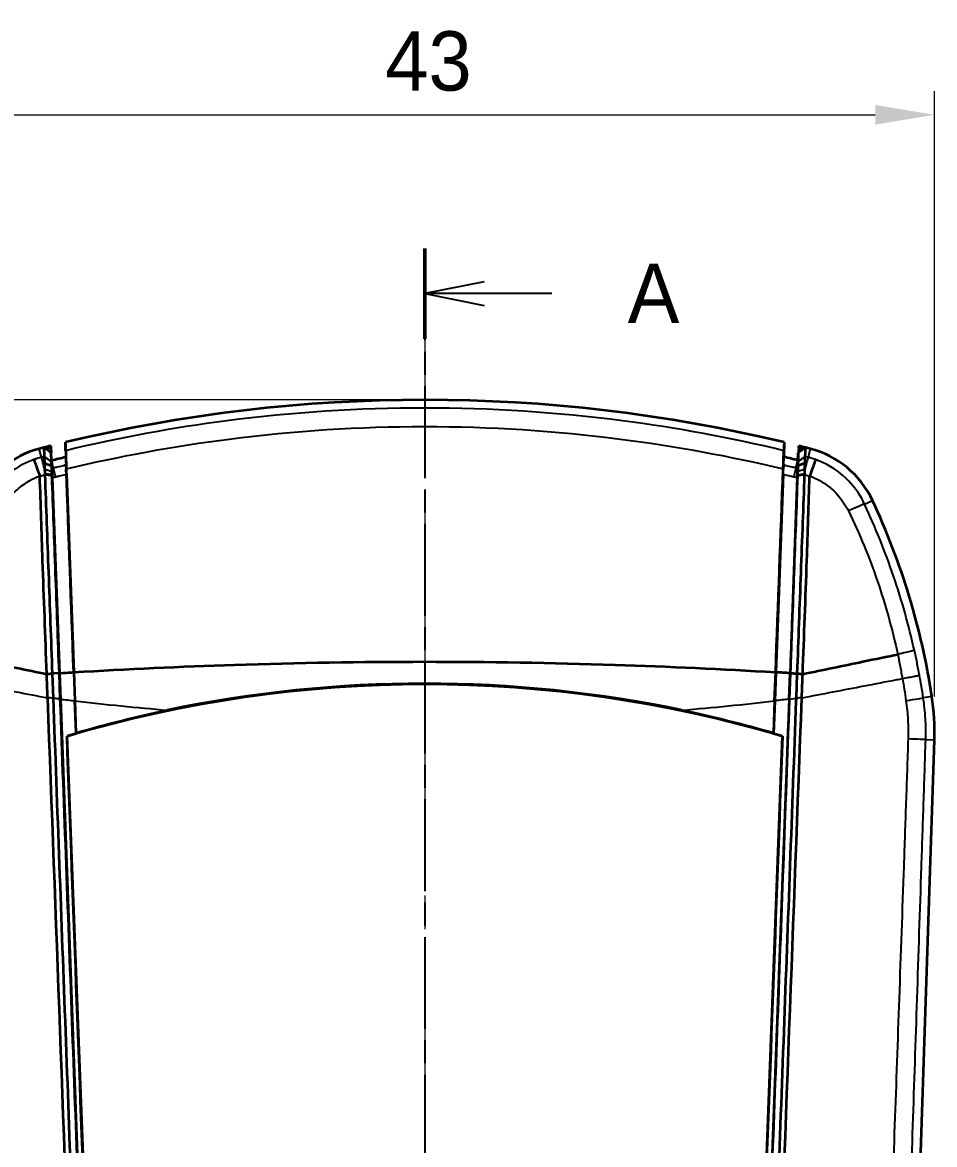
# Model space of a CAD drawing. Header units: millimetres. Extents: x 0 to 1594, y 0 to 281.
# Drawn here: x 514.44 to 552.87, y 170.9 to 218.17 of the extents above; entities that cross this region are included whole.
import ezdxf

# ---------------------------------------------------------------- set-up
doc = ezdxf.new("R2010")
doc.units = ezdxf.units.MM
doc.linetypes.add('CHAIN', pattern=[0.3543, 0.2362, -0.0295, 0.0591, -0.0295])
doc.layers.get('Defpoints').update_dxf_attribs({"lineweight": 25})
doc.layers.add('Centerline (ISO)', color=7, linetype='Continuous', lineweight=18, true_color=0x80ffff)
for name, color, linetype, lineweight in [('Dimension (ISO)', 7, 'Continuous', 18), ('Section Line (ISO)', 7, 'CHAIN', 25), ('Visible (ISO)', 7, 'Continuous', 35), ('Visible Narrow (ISO)', 7, 'Continuous', 25)]:
    doc.layers.add(name, color=color, linetype=linetype, lineweight=lineweight)
doc.styles.add('Note Text (TK)', font='')
doc.styles.get('Note Text (TK)').set_extended_font_data('MS PGothic')
doc.dimstyles.new('Default - Method 1b (TK)', dxfattribs={"dimtxt": 2.5, "dimasz": 2.5, "dimexe": 1, "dimexo": 1.5, "dimgap": 1, "dimtad": 1, "dimtoh": 1, "dimrnd": 1e-08, "dimdsep": 46, "dimtxsty": 'Note Text (TK)', "dimcen": 0.09, "dimdle": 5, "dimclrd": 100, "dimclre": 100, "dimclrt": 7, "dimadec": 1, "dimazin": 1, "dimtfac": 1, "dimtmove": 0, "dimatfit": 3, "dimfxl": 0, "dimtolj": 1, "dimlwd": -1, "dimlwe": -1, "dimarcsym": 0})

# ---------------------------------------------------------------- blocks, each defined once
blk = doc.blocks.new('2dTransSection0')
at = {"layer": 'Section Line (ISO)', "linetype": 'CHAIN', "ltscale": 16.373896}
blk.add_line((144.891, 216.651), (144.891, 131.632), dxfattribs=at)
at = {"layer": 'Section Line (ISO)', "linetype": 'Continuous', "lineweight": 50}
blk.add_line((144.891, 216.651), (144.891, 212.85), dxfattribs=at)
at = {"layer": 'Section Line (ISO)', "linetype": 'Continuous'}
for p, q in [((147.391, 215.251), (144.891, 214.751)), ((147.391, 214.751), (144.891, 214.751)), ((144.891, 214.751), (147.391, 214.251)), ((150.24, 214.751), (147.391, 214.751))]:
    blk.add_line(p, q, dxfattribs=at)
at = {"layer": 'Section Line (ISO)', "insert": (153.439, 213.508), "char_height": 2.5, "attachment_point": 7, "style": 'Note Text (TK)'}
blk.add_mtext('A', dxfattribs=at)
blk = doc.blocks.new('*D33')
at = {"layer": 'Defpoints', "color": 0, "transparency": 16777216}
for p in [(552.869, 214.283), (509.913, 188.283), (552.869, 188.283)]:
    blk.add_point(p, dxfattribs=at)
at = {"layer": 'Dimension (ISO)', "color": 100, "transparency": 16777216}
for p, q in [((509.913, 189.783), (509.913, 215.283)), ((552.869, 189.783), (552.869, 215.283)), ((512.413, 214.283), (550.369, 214.283))]:
    blk.add_line(p, q, dxfattribs=at)
for points in [[(512.413, 214.699), (512.413, 213.866), (509.913, 214.283)], [(550.369, 214.699), (550.369, 213.866), (552.869, 214.283)]]:
    blk.add_solid(points, dxfattribs=at)
at = {"layer": 'Dimension (ISO)', "color": 7, "transparency": 16777216, "insert": (529.729, 216.533), "char_height": 2.5, "attachment_point": 4, "style": 'Note Text (TK)'}
blk.add_mtext('\\A1;43', dxfattribs=at)
blk = doc.blocks.new('*D34')
at = {"layer": 'Defpoints', "color": 0, "transparency": 16777216}
for p in [(531.391, 202.275), (498.391, 130.275), (531.391, 130.275)]:
    blk.add_point(p, dxfattribs=at)
at = {"layer": 'Dimension (ISO)', "color": 100, "transparency": 16777216}
for p, q in [((529.891, 202.275), (497.391, 202.275)), ((498.391, 199.775), (498.391, 132.775)), ((529.891, 130.275), (497.391, 130.275))]:
    blk.add_line(p, q, dxfattribs=at)
for points in [[(497.974, 199.775), (498.807, 199.775), (498.391, 202.275)], [(497.974, 132.775), (498.807, 132.775), (498.391, 130.275)]]:
    blk.add_solid(points, dxfattribs=at)
at = {"layer": 'Dimension (ISO)', "color": 7, "transparency": 16777216, "insert": (496.141, 164.669), "char_height": 2.5, "attachment_point": 4, "rotation": 90, "style": 'Note Text (TK)'}
blk.add_mtext('\\A1;72', dxfattribs=at)

msp = doc.modelspace()

# ---------------------------------------------------------------- linework, layer by layer
at = {"layer": 'Centerline (ISO)', "linetype": 'CHAIN', "ltscale": 23.990969}
msp.add_line((531.3906, 204.7746), (531.3906, 127.7746), dxfattribs=at)
at = {"layer": 'Visible (ISO)'}
for p, q in [((516.2507, 200.4868), (516.2648, 199.8731)), ((546.5305, 200.4868), (546.5164, 199.8731)), ((515.6483, 200.0388), (515.6317, 200.3353)), ((515.6317, 200.3353), (515.6346, 200.2549)), ((515.6346, 200.2549), (515.6467, 200.04)), ((515.6698, 199.7263), (515.6524, 200.0358)), ((547.1114, 199.7263), (547.1288, 200.0358)), ((547.1496, 200.3353), (547.1329, 200.0388)), ((547.1466, 200.2549), (547.1345, 200.04)), ((547.1466, 200.2549), (547.1496, 200.3353)), ((516.2648, 199.8731), (516.2775, 199.5292)), ((546.5037, 199.5292), (546.5164, 199.8731)), ((516.2918, 199.1447), (516.6005, 190.799)), ((546.4895, 199.1447), (546.1807, 190.799)), ((515.6968, 198.9975), (516.0013, 190.7657)), ((547.0844, 198.9975), (546.7799, 190.7657)), ((515.9967, 190.7599), (515.6944, 190.7458)), ((515.6944, 190.7458), (515.733, 189.7047)), ((516.0372, 189.6672), (515.9967, 190.7599)), ((516.0015, 190.7612), (516.0013, 190.7657)), ((516.0019, 190.7504), (516.0015, 190.7612)), ((516.0019, 190.7504), (516.0419, 189.6683)), ((516.6005, 190.799), (516.6451, 189.5949)), ((516.6057, 190.7993), (516.6503, 189.5943)), ((546.1309, 189.5943), (546.1755, 190.7993)), ((546.1807, 190.799), (546.1362, 189.5949)), ((546.7393, 189.6683), (546.7793, 190.7504)), ((546.7847, 190.7654), (546.7441, 189.6672)), ((546.7793, 190.7504), (546.7797, 190.7612)), ((546.7799, 190.7657), (546.7797, 190.7612)), ((547.0483, 189.7047), (547.0868, 190.7458)), ((516.042, 189.6666), (516.0419, 189.6683)), ((516.042, 189.6666), (518.1112, 133.7339)), ((516.6451, 189.5949), (516.6959, 188.2213)), ((516.7003, 188.2444), (516.6503, 189.5943)), ((546.7392, 189.6666), (544.6701, 133.7339)), ((546.1309, 189.5943), (546.081, 188.2444)), ((546.1362, 189.5949), (546.0854, 188.2213)), ((546.7393, 189.6683), (546.7392, 189.6666)), ((518.0117, 143.4494), (516.3297, 188.1052)), ((546.4515, 188.1052), (544.7695, 143.4494)), ((551.4215, 144.7009), (552.8631, 187.9496))]:
    msp.add_line(p, q, dxfattribs=at)
for centre, radius, start, end in [((531.3906, 137.2746), 65, 76.530849, 103.469151), ((516.1508, 196.3402), 4, 104.46762, 154.86134), ((531.3906, 137.2746), 65, 104.29187, 104.467617), ((531.3906, 137.2746), 65, 104.030914, 104.29187), ((531.3906, 137.2746), 64.9213, 104.045567, 104.235016), ((531.3906, 137.2746), 64.9213, 75.764984, 75.954433), ((531.3906, 137.2746), 65, 75.70813, 75.969086), ((531.3906, 137.2746), 65, 75.532383, 75.70813), ((546.6304, 196.3402), 4, 25.13866, 75.53238), ((531.3906, 137.2746), 64.4, 75.870677, 76.415893), ((523.0931, 185.2951), 30, 8.59107, 25.13866), ((531.3906, 137.2746), 53.0447, 78.21739, 101.78261), ((542.8687, 188.2828), 10, 358.09085, 8.59107)]:
    msp.add_arc(centre, radius, start, end, dxfattribs=at)
msp.add_ellipse((531.3906, 137.3101), major_axis=(0, -52.9808), ratio=0.9999998, start_param=2.8533476, end_param=3.4298377, dxfattribs=at)
for points, knots in [([(516.2638, 200.1335), (516.2628, 200.1588), (516.2619, 200.1841), (516.2575, 200.3018), (516.2541, 200.3943), (516.2507, 200.4868)], [0.25678444, 0.25678444, 0.25678444, 0.25678444, 0.35159662, 0.35159662, 0.69853417, 0.69853417, 0.69853417, 0.69853417]), ([(546.5305, 200.4868), (546.5271, 200.3937), (546.5236, 200.3006), (546.5193, 200.1828), (546.5184, 200.1582), (546.5175, 200.1335)], [0, 0, 0, 0, 0.34926693, 0.34926693, 0.44174974, 0.44174974, 0.44174974, 0.44174974]), ([(515.6524, 200.0358), (515.6011, 200.0736), (515.5498, 200.1115), (515.4472, 200.1872), (515.3959, 200.225), (515.3446, 200.2629)], [0, 0, 0, 0, 0.019126809, 0.019126809, 0.038254604, 0.038254604, 0.038254604, 0.038254604]), ([(515.3446, 200.2629), (515.3446, 200.2624), (515.3447, 200.2618), (515.3458, 200.2306), (515.347, 200.1999), (515.3493, 200.1379), (515.3504, 200.1066), (515.3516, 200.0753), (515.3528, 200.0439), (515.3539, 200.0125), (515.3563, 199.95), (515.3574, 199.9188), (515.3586, 199.8876), (515.3586, 199.8875), (515.3586, 199.8875)], [0.00518647, 0.00518647, 0.00518647, 0.00518647, 0.00709738, 0.00709738, 0.12208377, 0.12208377, 0.23948295, 0.23948295, 0.23948295, 0.35723634, 0.35723634, 0.4740992, 0.4740992, 0.47428132, 0.47428132, 0.47428132, 0.47428132]), ([(515.6663, 199.6623), (515.6663, 199.6623), (515.6663, 199.6624), (515.6651, 199.6936), (515.6639, 199.7247), (515.6616, 199.7872), (515.6605, 199.8185), (515.6593, 199.8499), (515.6582, 199.8812), (515.657, 199.9124), (515.6547, 199.9744), (515.6536, 200.0051), (515.6524, 200.0358)], [-0.47428132, -0.47428132, -0.47428132, -0.47428132, -0.4740992, -0.4740992, -0.35723634, -0.35723634, -0.23948295, -0.23948295, -0.23948295, -0.12208377, -0.12208377, -0.00709738, -0.00709738, -0.00709738, -0.00709738]), ([(516.2638, 200.1335), (516.2641, 200.1233), (516.2651, 200.0883), (516.2676, 199.9889), (516.2689, 199.9356), (516.2711, 199.8452), (516.2718, 199.8161), (516.2725, 199.7854)], [0, 0, 0, 0, 0.038283453, 0.038283453, 0.066129927, 0.066129927, 0.078240337, 0.078240337, 0.078240337, 0.078240337]), ([(546.5087, 199.7854), (546.5102, 199.8463), (546.5115, 199.901), (546.5139, 200.0012), (546.515, 200.0441), (546.5166, 200.1068), (546.5172, 200.1263), (546.5175, 200.1335)], [0.015919233, 0.015919233, 0.015919233, 0.015919233, 0.040033559, 0.040033559, 0.067161131, 0.067161131, 0.094186311, 0.094186311, 0.094186311, 0.094186311]), ([(547.1288, 200.0358), (547.1277, 200.0051), (547.1265, 199.9745), (547.1242, 199.9126), (547.1231, 199.8813), (547.1219, 199.85), (547.1208, 199.8186), (547.1196, 199.7872), (547.1173, 199.726), (547.1162, 199.6961), (547.1151, 199.6649), (547.115, 199.6636), (547.115, 199.6623)], [-0.90608213, -0.90608213, -0.90608213, -0.90608213, -0.79105156, -0.79105156, -0.67360197, -0.67360197, -0.67360197, -0.55579815, -0.55579815, -0.44372321, -0.44372321, -0.43870279, -0.43870279, -0.43870279, -0.43870279]), ([(547.4366, 200.2629), (547.3853, 200.225), (547.334, 200.1872), (547.2314, 200.1115), (547.1801, 200.0736), (547.1288, 200.0358)], [0, 0, 0, 0, 0.019126307, 0.019126307, 0.03825284, 0.03825284, 0.03825284, 0.03825284]), ([(547.4227, 199.8875), (547.4227, 199.8888), (547.4228, 199.8902), (547.4239, 199.9214), (547.425, 199.9513), (547.4273, 200.0126), (547.4285, 200.044), (547.4296, 200.0754), (547.4308, 200.1067), (547.432, 200.138), (547.4343, 200.2005), (547.4355, 200.2317), (547.4366, 200.2629)], [0.43870279, 0.43870279, 0.43870279, 0.43870279, 0.44372321, 0.44372321, 0.55579815, 0.55579815, 0.67360197, 0.67360197, 0.67360197, 0.79105156, 0.79105156, 0.90799796, 0.90799796, 0.90799796, 0.90799796]), ([(514.9275, 199.7598), (514.9276, 199.7597), (514.9276, 199.7595), (514.9294, 199.7535), (514.934, 199.74), (514.9482, 199.6984), (514.958, 199.6704), (514.9916, 199.5742), (515.0204, 199.4925), (515.0893, 199.2981), (515.1288, 199.1873), (515.171, 199.069)], [-0.00057762, -0.00057762, -0.00057762, -0.00057762, 0, 0, 0.02202693, 0.02202693, 0.04405526, 0.04405526, 0.08314022, 0.08314022, 0.1222076, 0.1222076, 0.1222076, 0.1222076]), ([(515.3586, 199.8875), (515.3586, 199.8874), (515.3586, 199.8873), (515.3586, 199.8871), (515.3586, 199.887), (515.3586, 199.8869)], [-0.0933143853, -0.0933143853, -0.0933143853, -0.0933143853, -0.09293900471, -0.09293900471, -0.09256362411, -0.09256362411, -0.09256362411, -0.09256362411]), ([(515.3586, 199.8869), (515.3587, 199.8824), (515.359, 199.8731), (515.3601, 199.8444), (515.3608, 199.8246), (515.3619, 199.8001), (515.3628, 199.7789), (515.3638, 199.7541), (515.3667, 199.6892), (515.3686, 199.647), (515.3708, 199.5998)], [-0.092563624, -0.092563624, -0.092563624, -0.092563624, -0.074652209, -0.074652209, -0.055990033, -0.055990033, -0.055990033, -0.039890421, -0.039890421, -0.018938983, -0.018938983, -0.018938983, -0.018938983]), ([(515.3708, 199.5998), (515.4219, 199.584), (515.4731, 199.5676), (515.5743, 199.5341), (515.6243, 199.517), (515.6745, 199.4991)], [-0.040849563, -0.040849563, -0.040849563, -0.040849563, -0.020168704, -0.020168704, 0, 0, 0, 0]), ([(515.3708, 199.5998), (515.371, 199.589), (515.3713, 199.5779), (515.3726, 199.5178), (515.374, 199.4643), (515.3756, 199.4073), (515.376, 199.3929), (515.3764, 199.3782), (515.3768, 199.3634)], [-0.051110727, -0.051110727, -0.051110727, -0.051110727, -0.046316217, -0.046316217, -0.025692015, -0.025692015, -0.025692015, -0.020473791, -0.020473791, -0.020473791, -0.020473791]), ([(515.6663, 199.6618), (515.6663, 199.6619), (515.6663, 199.662), (515.6663, 199.6621), (515.6663, 199.6622), (515.6663, 199.6623)], [0.09256362411, 0.09256362411, 0.09256362411, 0.09256362411, 0.09293900471, 0.09293900471, 0.0933143853, 0.0933143853, 0.0933143853, 0.0933143853]), ([(515.6741, 199.5129), (515.6736, 199.521), (515.6732, 199.5288), (515.6716, 199.558), (515.6706, 199.5773), (515.6697, 199.5937), (515.6687, 199.6128), (515.6679, 199.6283), (515.6668, 199.6508), (515.6664, 199.6582), (515.6663, 199.6618)], [0.034328221, 0.034328221, 0.034328221, 0.034328221, 0.039890421, 0.039890421, 0.055990033, 0.055990033, 0.055990033, 0.074652209, 0.074652209, 0.092563624, 0.092563624, 0.092563624, 0.092563624]), ([(515.6698, 199.7263), (515.6763, 199.7279), (515.6828, 199.7296), (515.6893, 199.7312), (515.7819, 199.7545), (515.8745, 199.7775), (516.0663, 199.8248), (516.1655, 199.8491), (516.2648, 199.8731)], [0, 0, 0, 0, 0.002006494, 0.002006494, 0.002006494, 0.030640893, 0.030640893, 0.061281792, 0.061281792, 0.061281792, 0.061281792]), ([(515.6823, 199.258), (515.6819, 199.2692), (515.6816, 199.2801), (515.6812, 199.291), (515.6797, 199.3338), (515.6783, 199.3744), (515.6761, 199.4434), (515.6752, 199.4727), (515.6745, 199.4991)], [0.020473791, 0.020473791, 0.020473791, 0.020473791, 0.025692015, 0.025692015, 0.025692015, 0.046316217, 0.046316217, 0.063817412, 0.063817412, 0.063817412, 0.063817412]), ([(516.2725, 199.7854), (516.275, 199.7265), (516.2776, 199.662), (516.2832, 199.5211), (516.2861, 199.4447), (516.289, 199.3658)], [0.078209023, 0.078209023, 0.078209023, 0.078209023, 0.101481627, 0.101481627, 0.125873557, 0.125873557, 0.125873557, 0.125873557]), ([(516.2775, 199.5292), (516.2777, 199.5241), (516.2782, 199.5066), (516.2793, 199.4652), (516.2796, 199.4504), (516.28, 199.4338)], [0, 0, 0, 0, 0.019131459, 0.019131459, 0.027548257, 0.027548257, 0.027548257, 0.027548257]), ([(546.4922, 199.3658), (546.4971, 199.4966), (546.5019, 199.6199), (546.5071, 199.7479), (546.5079, 199.767), (546.5087, 199.7854)], [0, 0, 0, 0, 0.040463262, 0.040463262, 0.0477764, 0.0477764, 0.0477764, 0.0477764]), ([(546.5012, 199.4338), (546.5014, 199.443), (546.5016, 199.4515), (546.5023, 199.4792), (546.5027, 199.4952), (546.5034, 199.5186), (546.5036, 199.5261), (546.5037, 199.5292)], [0.035670823, 0.035670823, 0.035670823, 0.035670823, 0.040294306, 0.040294306, 0.051756039, 0.051756039, 0.063188243, 0.063188243, 0.063188243, 0.063188243]), ([(547.1068, 199.4991), (547.1061, 199.4764), (547.1054, 199.4517), (547.1032, 199.3842), (547.1017, 199.3392), (547.1001, 199.291), (547.0997, 199.2802), (547.0993, 199.2692), (547.0989, 199.258)], [0.062418765, 0.062418765, 0.062418765, 0.062418765, 0.07736927, 0.07736927, 0.100437434, 0.100437434, 0.100437434, 0.105642344, 0.105642344, 0.105642344, 0.105642344]), ([(547.4104, 199.5998), (547.3602, 199.5843), (547.3097, 199.5682), (547.2085, 199.5347), (547.1577, 199.5173), (547.1068, 199.4991)], [0, 0, 0, 0, 0.020319465, 0.020319465, 0.040775171, 0.040775171, 0.040775171, 0.040775171]), ([(547.115, 199.6618), (547.1148, 199.6582), (547.1145, 199.6508), (547.1133, 199.6284), (547.1125, 199.613), (547.1115, 199.5939), (547.1105, 199.5748), (547.1093, 199.552), (547.1076, 199.5217), (547.1074, 199.5173), (547.1072, 199.5129)], [0.000750483, 0.000750483, 0.000750483, 0.000750483, 0.018660036, 0.018660036, 0.037320071, 0.037320071, 0.037320071, 0.055980107, 0.055980107, 0.05903178, 0.05903178, 0.05903178, 0.05903178]), ([(547.115, 199.6623), (547.115, 199.6622), (547.115, 199.6621), (547.115, 199.662), (547.115, 199.6619), (547.115, 199.6618)], [0, 0, 0, 0, 0.00037524135, 0.00037524135, 0.00075048271, 0.00075048271, 0.00075048271, 0.00075048271]), ([(547.4044, 199.3634), (547.4048, 199.3783), (547.4053, 199.393), (547.4057, 199.4074), (547.4074, 199.4714), (547.4089, 199.5306), (547.4102, 199.5894), (547.4103, 199.5947), (547.4104, 199.5998)], [-0.105642344, -0.105642344, -0.105642344, -0.105642344, -0.100437434, -0.100437434, -0.100437434, -0.07736927, -0.07736927, -0.07508138, -0.07508138, -0.07508138, -0.07508138]), ([(547.4104, 199.5998), (547.4124, 199.6413), (547.4141, 199.6791), (547.4171, 199.7463), (547.4183, 199.7757), (547.4194, 199.8003), (547.4204, 199.8249), (547.4212, 199.8445), (547.4222, 199.8731), (547.4225, 199.8824), (547.4226, 199.8869)], [-0.074367724, -0.074367724, -0.074367724, -0.074367724, -0.055980107, -0.055980107, -0.037320071, -0.037320071, -0.037320071, -0.018660036, -0.018660036, -0.000750483, -0.000750483, -0.000750483, -0.000750483]), ([(547.4226, 199.8869), (547.4226, 199.887), (547.4226, 199.8871), (547.4226, 199.8873), (547.4227, 199.8874), (547.4227, 199.8875)], [-0.00075048271, -0.00075048271, -0.00075048271, -0.00075048271, -0.00037524135, -0.00037524135, 0, 0, 0, 0]), ([(547.8537, 199.7598), (547.8537, 199.7597), (547.8536, 199.7595), (547.8518, 199.7535), (547.8473, 199.74), (547.833, 199.6984), (547.8233, 199.6704), (547.7896, 199.5742), (547.7608, 199.4925), (547.6919, 199.2981), (547.6525, 199.1873), (547.6103, 199.069)], [-0.1227833, -0.1227833, -0.1227833, -0.1227833, -0.12220568, -0.12220568, -0.10017911, -0.10017911, -0.07815112, -0.07815112, -0.03906678, -0.03906678, 0, 0, 0, 0]), ([(515.4669, 190.7307), (515.4073, 192.3291), (515.3483, 193.9223), (515.2511, 196.6954), (515.2131, 197.8789), (515.1744, 199.05)], [0.00923043, 0.00923043, 0.00923043, 0.00923043, 0.48942822, 0.48942822, 0.85183841, 0.85183841, 0.85183841, 0.85183841]), ([(515.3768, 199.3634), (515.3777, 199.3342), (515.3786, 199.3042), (515.3805, 199.2426), (515.3816, 199.2111), (515.3826, 199.1789)], [-0.020473791, -0.020473791, -0.020473791, -0.020473791, -0.010236896, -0.010236896, 0, 0, 0, 0]), ([(515.3848, 199.1183), (515.4095, 198.449), (515.4344, 197.7758), (515.4851, 196.4025), (515.511, 195.7021), (515.5371, 194.999), (515.5631, 194.2945), (515.5893, 193.5873), (515.6418, 192.1691), (515.6681, 191.458), (515.6944, 190.7458)], [-0.85701166, -0.85701166, -0.85701166, -0.85701166, -0.64975467, -0.64975467, -0.43619302, -0.43619302, -0.43619302, -0.22221276, -0.22221276, -0.00823252, -0.00823252, -0.00823252, -0.00823252]), ([(515.6873, 199.1215), (515.6864, 199.1451), (515.6855, 199.1683), (515.6839, 199.2139), (515.6831, 199.2362), (515.6823, 199.258)], [0, 0, 0, 0, 0.010236896, 0.010236896, 0.020473791, 0.020473791, 0.020473791, 0.020473791]), ([(515.6826, 199.3814), (515.6828, 199.3763), (515.6837, 199.3587), (515.6857, 199.3211), (515.6862, 199.3115), (515.6868, 199.3009)], [0, 0, 0, 0, 0.019218618, 0.019218618, 0.024995548, 0.024995548, 0.024995548, 0.024995548]), ([(515.6868, 199.3009), (515.6874, 199.2758), (515.6883, 199.2457), (515.6904, 199.1808), (515.6915, 199.1471), (515.694, 199.0751), (515.6953, 199.0369), (515.6968, 198.9975)], [0.025020318, 0.025020318, 0.025020318, 0.025020318, 0.038669858, 0.038669858, 0.050823885, 0.050823885, 0.063012058, 0.063012058, 0.063012058, 0.063012058]), ([(515.9967, 190.7599), (515.9708, 191.4624), (515.9448, 192.1638), (515.8929, 193.5673), (515.8669, 194.2695), (515.841, 194.969), (515.8151, 195.6672), (515.7894, 196.3628), (515.7389, 197.727), (515.7141, 198.3958), (515.6895, 199.0608)], [0.00960247, 0.00960247, 0.00960247, 0.00960247, 0.22221276, 0.22221276, 0.43619302, 0.43619302, 0.43619302, 0.64975467, 0.64975467, 0.85701166, 0.85701166, 0.85701166, 0.85701166]), ([(516.28, 199.4338), (516.281, 199.4121), (516.2821, 199.3872), (516.2846, 199.3288), (516.286, 199.2951), (516.2888, 199.2227), (516.2903, 199.1844), (516.2918, 199.1447)], [0.02752461, 0.02752461, 0.02752461, 0.02752461, 0.038574703, 0.038574703, 0.050783686, 0.050783686, 0.063032703, 0.063032703, 0.063032703, 0.063032703]), ([(546.4895, 199.1447), (546.4919, 199.2102), (546.4943, 199.272), (546.4982, 199.3674), (546.4998, 199.4037), (546.5012, 199.4338)], [0, 0, 0, 0, 0.020245736, 0.020245736, 0.035586513, 0.035586513, 0.035586513, 0.035586513]), ([(547.0917, 199.0608), (547.0671, 198.3958), (547.0423, 197.727), (546.9918, 196.3628), (546.9661, 195.6672), (546.9402, 194.969), (546.9144, 194.2695), (546.8884, 193.5673), (546.8365, 192.1656), (546.8106, 191.4661), (546.7847, 190.7654)], [0.06129158, 0.06129158, 0.06129158, 0.06129158, 0.26854686, 0.26854686, 0.48210675, 0.48210675, 0.48210675, 0.69608525, 0.69608525, 0.90813446, 0.90813446, 0.90813446, 0.90813446]), ([(547.0844, 198.9975), (547.0869, 199.0633), (547.089, 199.1253), (547.0924, 199.2273), (547.0936, 199.2683), (547.0945, 199.3009)], [0, 0, 0, 0, 0.020344912, 0.020344912, 0.03806994, 0.03806994, 0.03806994, 0.03806994]), ([(547.0868, 190.7458), (547.1131, 191.458), (547.1395, 192.1691), (547.1919, 193.5873), (547.2181, 194.2945), (547.2442, 194.999), (547.2702, 195.7021), (547.2961, 196.4025), (547.3469, 197.7758), (547.3717, 198.449), (547.3964, 199.1183)], [-0.91006374, -0.91006374, -0.91006374, -0.91006374, -0.69608525, -0.69608525, -0.48210675, -0.48210675, -0.48210675, -0.26854686, -0.26854686, -0.06129158, -0.06129158, -0.06129158, -0.06129158]), ([(547.094, 199.1215), (547.0936, 199.1114), (547.0932, 199.1013), (547.0925, 199.081), (547.0921, 199.0709), (547.0917, 199.0608)], [0.0549869726, 0.0549869726, 0.0549869726, 0.0549869726, 0.0581392753, 0.0581392753, 0.0612915779, 0.0612915779, 0.0612915779, 0.0612915779]), ([(547.0989, 199.258), (547.0981, 199.2362), (547.0973, 199.2138), (547.0957, 199.1682), (547.0948, 199.145), (547.094, 199.1215)], [0.105642344, 0.105642344, 0.105642344, 0.105642344, 0.11585761, 0.11585761, 0.126065837, 0.126065837, 0.126065837, 0.126065837]), ([(547.0945, 199.3009), (547.0947, 199.3048), (547.0949, 199.3085), (547.0961, 199.3318), (547.097, 199.3476), (547.0982, 199.3709), (547.0985, 199.3783), (547.0986, 199.3814)], [0.037956653, 0.037956653, 0.037956653, 0.037956653, 0.040068955, 0.040068955, 0.051505606, 0.051505606, 0.062919623, 0.062919623, 0.062919623, 0.062919623]), ([(547.3143, 190.7307), (547.374, 192.3291), (547.433, 193.9223), (547.5301, 196.6954), (547.5682, 197.8789), (547.6068, 199.05)], [-0.96604969, -0.96604969, -0.96604969, -0.96604969, -0.48558147, -0.48558147, -0.12296718, -0.12296718, -0.12296718, -0.12296718]), ([(547.3964, 199.1183), (547.3968, 199.1285), (547.3972, 199.1386), (547.3979, 199.1588), (547.3983, 199.1689), (547.3986, 199.1789)], [-0.0612915779, -0.0612915779, -0.0612915779, -0.0612915779, -0.0581392753, -0.0581392753, -0.0549869726, -0.0549869726, -0.0549869726, -0.0549869726]), ([(547.3986, 199.1789), (547.3997, 199.211), (547.4007, 199.2425), (547.4026, 199.3041), (547.4035, 199.3341), (547.4044, 199.3634)], [-0.126065837, -0.126065837, -0.126065837, -0.126065837, -0.11585761, -0.11585761, -0.105642344, -0.105642344, -0.105642344, -0.105642344]), ([(511.4634, 191.5531), (511.8966, 191.4634), (512.3915, 191.3608), (513.7763, 191.0738), (514.6215, 190.8985), (515.4663, 190.7232)], [0.09518682, 0.09518682, 0.09518682, 0.09518682, 0.1866173, 0.1866173, 0.3296457, 0.3296457, 0.3296457, 0.3296457]), ([(547.3149, 190.7232), (548.1597, 190.8985), (549.005, 191.0738), (550.3882, 191.3605), (550.8827, 191.463), (551.3179, 191.5531)], [0.00731469, 0.00731469, 0.00731469, 0.00731469, 0.27663551, 0.27663551, 0.44829329, 0.44829329, 0.44829329, 0.44829329]), ([(516.6057, 190.7993), (518.8593, 190.9382), (521.1151, 191.0428), (523.3719, 191.116), (526.0439, 191.2026), (528.7172, 191.2452), (531.3906, 191.2452), (534.064, 191.2452), (536.7373, 191.2026), (539.4094, 191.116), (541.6661, 191.0428), (543.9219, 190.9382), (546.1755, 190.7993)], [0.03477092, 0.03477092, 0.03477092, 0.03477092, 0.24778612, 0.24778612, 0.24778612, 0.5, 0.5, 0.5, 0.75221388, 0.75221388, 0.75221388, 0.96522903, 0.96522903, 0.96522903, 0.96522903]), ([(515.5045, 189.7333), (515.4979, 189.9044), (515.4913, 190.0757), (515.4786, 190.4055), (515.4724, 190.5644), (515.4663, 190.7232)], [0.002306333, 0.002306333, 0.002306333, 0.002306333, 0.053663386, 0.053663386, 0.10132158, 0.10132158, 0.10132158, 0.10132158]), ([(546.7797, 190.7612), (546.6799, 190.7676), (546.5801, 190.774), (546.3804, 190.7866), (546.2806, 190.7928), (546.1807, 190.799)], [-0.060020214, -0.060020214, -0.060020214, -0.060020214, -0.030010107, -0.030010107, 0, 0, 0, 0]), ([(546.7847, 190.7654), (546.8099, 190.7638), (546.835, 190.7622), (546.8854, 190.7589), (546.9106, 190.7573), (546.9609, 190.754), (546.9861, 190.7524), (547.0364, 190.7491), (547.0616, 190.7474), (547.0868, 190.7458)], [0, 0, 0, 0, 0.2500005, 0.2500005, 0.5000009, 0.5000009, 0.7500014, 0.7500014, 1.0000019, 1.0000019, 1.0000019, 1.0000019]), ([(547.2767, 189.7333), (547.2833, 189.9044), (547.2899, 190.0757), (547.3026, 190.4055), (547.3088, 190.5644), (547.3149, 190.7232)], [-0.10501603, -0.10501603, -0.10501603, -0.10501603, -0.053656848, -0.053656848, -0.005996759, -0.005996759, -0.005996759, -0.005996759]), ([(517.6017, 133.8291), (517.5571, 135.0103), (517.5123, 136.1865), (517.4481, 137.8886), (517.4285, 138.4098), (517.3301, 141.0299), (517.2524, 143.113), (517.1518, 145.785), (517.1292, 146.3806), (516.9265, 151.739), (516.7469, 156.5057), (516.2004, 171.0567), (515.8581, 180.534), (515.5049, 189.72)], [0.1156934, 0.1156934, 0.1156934, 0.1156934, 0.4719989, 0.4719989, 0.629162, 0.629162, 1.261938, 1.261938, 1.4447717, 1.4447717, 2.9147942, 2.9147942, 5.9313922, 5.9313922, 5.9313922, 5.9313922]), ([(515.733, 189.7047), (515.9061, 185.0251), (516.0792, 180.3457), (516.4254, 170.9877), (516.5985, 166.309), (516.7715, 161.631), (516.9443, 156.961), (517.117, 152.2918), (517.4609, 142.995), (517.6321, 138.3673), (517.8033, 133.7408)], [-5.6883066, -5.6883066, -5.6883066, -5.6883066, -4.2834664, -4.2834664, -2.8786262, -2.8786262, -2.8786262, -1.4762002, -1.4762002, -0.085629, -0.085629, -0.085629, -0.085629]), ([(518.1052, 133.7663), (517.934, 138.3918), (517.7629, 143.0183), (517.419, 152.3129), (517.2464, 156.9809), (517.0736, 161.6498), (516.9006, 166.3267), (516.7276, 171.0042), (516.3821, 180.3434), (516.2096, 185.0052), (516.0372, 189.6672)], [0.085629, 0.085629, 0.085629, 0.085629, 1.4762002, 1.4762002, 2.8786262, 2.8786262, 2.8786262, 4.2834664, 4.2834664, 5.683369, 5.683369, 5.683369, 5.683369]), ([(546.7441, 189.6672), (546.7435, 189.6516), (546.7429, 189.6361), (546.5704, 184.9741), (546.3986, 180.3279), (546.0536, 171.0042), (545.8806, 166.3267), (545.7076, 161.6498), (545.5349, 156.981), (545.3622, 152.3129), (545.0183, 143.0183), (544.8472, 138.3918), (544.6761, 133.7663)], [0.056824, 0.056824, 0.056824, 0.056824, 0.0614944, 0.0614944, 1.4567218, 1.4567218, 2.8615572, 2.8615572, 2.8615572, 4.2639783, 4.2639783, 5.6545448, 5.6545448, 5.6545448, 5.6545448]), ([(544.9779, 133.7408), (545.1491, 138.3673), (545.3203, 142.995), (545.6642, 152.2919), (545.837, 156.961), (546.0097, 161.631), (546.1828, 166.3091), (546.3559, 170.9877), (546.7009, 180.3137), (546.8728, 184.9611), (547.0459, 189.6406), (547.0471, 189.6727), (547.0483, 189.7047)], [-5.6545448, -5.6545448, -5.6545448, -5.6545448, -4.2639783, -4.2639783, -2.8615572, -2.8615572, -2.8615572, -1.4567218, -1.4567218, -0.0614944, -0.0614944, -0.0518864, -0.0518864, -0.0518864, -0.0518864]), ([(545.1795, 133.8291), (545.2241, 135.0103), (545.2689, 136.1865), (545.3331, 137.8886), (545.3527, 138.4098), (545.4511, 141.0299), (545.5288, 143.113), (545.6295, 145.785), (545.652, 146.3806), (545.8547, 151.739), (546.0344, 156.5057), (546.5808, 171.0567), (546.9231, 180.534), (547.2763, 189.72)], [-5.3671448, -5.3671448, -5.3671448, -5.3671448, -5.041829, -5.041829, -4.8983352, -4.8983352, -4.320595, -4.320595, -4.1536633, -4.1536633, -2.8114963, -2.8114963, -0.0572676, -0.0572676, -0.0572676, -0.0572676]), ([(516.6959, 188.2213), (516.6966, 188.2252), (516.6973, 188.229), (516.6988, 188.2367), (516.6995, 188.2406), (516.7003, 188.2444)], [-0.060112951, -0.060112951, -0.060112951, -0.060112951, -0.030051429, -0.030051429, -0.000088977, -0.000088977, -0.000088977, -0.000088977]), ([(546.081, 188.2444), (546.0817, 188.2406), (546.0824, 188.2367), (546.0839, 188.229), (546.0846, 188.2252), (546.0854, 188.2213)], [-0.060084583, -0.060084583, -0.060084583, -0.060084583, -0.030081725, -0.030081725, 0, 0, 0, 0])]:
    msp.add_open_spline(points, degree=3, knots=knots, dxfattribs=at)
for points, weights in [([(515.6698, 199.7263), (515.6762, 199.5534), (515.6826, 199.3814)], [102.157859453, 102.380560776, 102.603006953]), ([(547.0986, 199.3814), (547.105, 199.5534), (547.1114, 199.7263)], [102.603006953, 102.380560776, 102.157859453])]:
    msp.add_rational_spline(points, weights, degree=2, dxfattribs=at)
for points, degree in [([(515.6745, 199.4991), (515.6743, 199.5038), (515.6742, 199.5084), (515.6741, 199.5129)], 3), ([(515.6741, 199.5129), (515.6773, 199.4595), (515.6805, 199.4061), (515.6837, 199.3528)], 3), ([(516.28, 199.4338), (516.2796, 199.4561), (516.2791, 199.4783), (516.2786, 199.5005)], 3), ([(546.5026, 199.5005), (546.5022, 199.4783), (546.5017, 199.4561), (546.5012, 199.4338)], 3), ([(547.0976, 199.3528), (547.1008, 199.4061), (547.104, 199.4595), (547.1072, 199.5129)], 3), ([(547.1072, 199.5129), (547.107, 199.5084), (547.1069, 199.5038), (547.1068, 199.4991)], 3), ([(515.171, 199.069), (515.1731, 199.063), (515.1742, 199.0566), (515.1744, 199.05)], 3), ([(515.3826, 199.1789), (515.3833, 199.1588), (515.384, 199.1386), (515.3848, 199.1183)], 3), ([(515.6837, 199.3528), (515.6847, 199.3355), (515.6857, 199.3182), (515.6868, 199.3009)], 3), ([(515.6895, 199.0608), (515.6888, 199.081), (515.688, 199.1013), (515.6873, 199.1215)], 3), ([(516.6057, 190.7993), (516.4988, 193.6892), (516.3927, 196.5606), (516.289, 199.3658)], 3), ([(546.1755, 190.7993), (546.2824, 193.6892), (546.3886, 196.5606), (546.4922, 199.3658)], 3), ([(547.0945, 199.3009), (547.0955, 199.3182), (547.0965, 199.3355), (547.0976, 199.3528)], 3), ([(547.6068, 199.05), (547.607, 199.0566), (547.6081, 199.063), (547.6103, 199.069)], 3), ([(515.4663, 190.7232), (515.4665, 190.7257), (515.4667, 190.7282), (515.4669, 190.7307)], 3), ([(515.4669, 190.7307), (515.5397, 190.7356), (515.6156, 190.7406), (515.6944, 190.7458)], 3), ([(516.0015, 190.7612), (516.2012, 190.7741), (516.4008, 190.7867), (516.6005, 190.799)], 3), ([(547.0868, 190.7458), (547.1657, 190.7406), (547.2415, 190.7356), (547.3143, 190.7307)], 3), ([(547.3149, 190.7232), (547.3147, 190.7257), (547.3145, 190.7282), (547.3143, 190.7307)], 3), ([(515.5045, 189.7333), (515.5047, 189.7289), (515.5048, 189.7244), (515.5049, 189.72)], 3), ([(547.2763, 189.72), (547.2764, 189.7244), (547.2766, 189.7289), (547.2767, 189.7333)], 3), ([(516.7003, 188.2444), (517.9741, 188.6116), (519.2612, 188.9309), (520.5589, 189.2016)], 3), ([(542.2223, 189.2016), (543.52, 188.9309), (544.8072, 188.6116), (546.081, 188.2444)], 3), ([(516.3208, 188.1116), (516.4457, 188.1486), (516.5707, 188.1852), (516.6959, 188.2213)], 3), ([(546.0854, 188.2213), (546.2105, 188.1852), (546.3356, 188.1486), (546.4605, 188.1116)], 3), ([(518.0076, 143.4465), (517.4359, 158.3284), (516.8736, 173.2172), (516.3208, 188.1116)], 3), ([(516.3208, 188.1116), (516.3253, 188.1084), (516.3297, 188.1052)], 2), ([(546.4605, 188.1116), (545.9076, 173.2172), (545.3453, 158.3284), (544.7737, 143.4465)], 3), ([(546.4605, 188.1116), (546.456, 188.1084), (546.4515, 188.1052)], 2)]:
    msp.add_open_spline(points, degree=degree, dxfattribs=at)
at = {"layer": 'Visible Narrow (ISO)'}
for p, q in [((515.2434, 199.8572), (515.1515, 200.2134)), ((547.6297, 200.2134), (547.5379, 199.8572)), ((515.3586, 199.8875), (515.6663, 199.6623)), ((515.6663, 199.6618), (515.3586, 199.8869)), ((515.7522, 199.399), (515.6698, 199.7263)), ((547.029, 199.399), (547.1114, 199.7263)), ((547.115, 199.6623), (547.4227, 199.8875)), ((547.4226, 199.8869), (547.115, 199.6618)), ((515.3768, 199.3634), (515.6823, 199.258)), ((515.6873, 199.1215), (515.3826, 199.1789)), ((515.6895, 199.0608), (515.3848, 199.1183)), ((547.3964, 199.1183), (547.0917, 199.0608)), ((547.094, 199.1215), (547.3986, 199.1789)), ((547.0989, 199.258), (547.4044, 199.3634)), ((516.0015, 190.7612), (515.6968, 198.9975)), ((547.0844, 198.9975), (546.7797, 190.7612)), ((549.9191, 197.8834), (550.2515, 198.0394)), ((551.3179, 191.5531), (551.318, 191.5531)), ((516.042, 189.6669), (516.0419, 189.6683)), ((518.1112, 133.7339), (516.042, 189.6669)), ((544.6701, 133.7339), (546.7392, 189.6669)), ((546.7393, 189.6683), (546.7392, 189.6669)), ((546.7441, 189.6672), (547.0483, 189.7047)), ((552.7565, 189.7766), (552.3934, 189.7217)), ((552.4965, 187.9618), (552.8631, 187.9496))]:
    msp.add_line(p, q, dxfattribs=at)
for centre, major_axis, ratio, start_param, end_param in [((515.4924, 198.8919), (-0.2504, 0.9682), 0.0069952, 5.2191803, 6.2046436), ((547.2888, 198.8919), (0.2504, 0.9682), 0.0069952, 0.0785417, 1.0640049), ((515.8739, 198.9156), (-0.1223, 0.4848), 0.0066737, 4.9600984, 6.2046437), ((546.9073, 198.9156), (0.1223, 0.4848), 0.0066737, 0.0785416, 1.3230869), ((549.0166, 197.4599), (0.9062, 0.4228), 0.0285036, 0.0785718, 1.3086383), ((551.4077, 189.5728), (0.9887, 0.1502), 0.0105852, 4.9726549, 6.2046411), ((551.5002, 187.995), (0.9994, -0.0336), 0.0038027, 0.0785404, 1.314757)]:
    msp.add_ellipse(centre, major_axis=major_axis, ratio=ratio, start_param=start_param, end_param=end_param, dxfattribs=at)
for points, knots in [([(546.5175, 200.1335), (544.2778, 200.6736), (542.0091, 201.0935), (536.962, 201.7506), (534.1763, 201.9311), (531.3906, 201.9311), (528.6049, 201.9311), (525.8192, 201.7506), (520.7722, 201.0935), (518.5035, 200.6736), (516.2638, 200.1335)], [0.0160775, 0.0160775, 0.0160775, 0.0160775, 0.6965996, 0.6965996, 1.5194284, 1.5194284, 1.5194284, 2.3422571, 2.3422571, 3.0227792, 3.0227792, 3.0227792, 3.0227792]), ([(516.289, 199.3658), (518.5545, 199.9079), (520.8488, 200.3286), (525.8881, 200.9745), (528.6394, 201.1503), (531.3906, 201.1503), (534.1419, 201.1503), (536.8931, 200.9745), (541.9324, 200.3286), (544.2268, 199.9079), (546.4922, 199.3658)], [-3.0387984, -3.0387984, -3.0387984, -3.0387984, -2.3422571, -2.3422571, -1.5194284, -1.5194284, -1.5194284, -0.6965996, -0.6965996, -0.0000583, -0.0000583, -0.0000583, -0.0000583]), ([(514.9275, 199.7598), (514.7518, 199.6974), (514.5805, 199.6211), (514.1695, 199.3986), (513.9355, 199.2341), (513.7246, 199.0451), (513.543, 198.8823), (513.3793, 198.7026), (513.0899, 198.3128), (512.9645, 198.1025), (512.8621, 197.8834)], [0.00356089, 0.00356089, 0.00356089, 0.00356089, 0.04415114, 0.04415114, 0.10532525, 0.10532525, 0.10532525, 0.15798788, 0.15798788, 0.2106505, 0.2106505, 0.2106505, 0.2106505]), ([(515.2434, 199.8572), (515.1842, 199.8419), (515.1254, 199.8251), (515.0202, 199.7921), (514.9737, 199.7764), (514.9275, 199.7598)], [0, 0, 0, 0, 0.013298236, 0.013298236, 0.023974509, 0.023974509, 0.023974509, 0.023974509]), ([(515.3586, 199.8869), (515.3445, 199.8833), (515.3304, 199.8797), (515.2919, 199.8698), (515.2677, 199.8635), (515.2434, 199.8572)], [0.017923167, 0.017923167, 0.017923167, 0.017923167, 0.022228807, 0.022228807, 0.029638409, 0.029638409, 0.029638409, 0.029638409]), ([(516.2775, 199.5292), (516.2633, 199.5257), (516.2491, 199.5222), (516.2348, 199.5188), (516.2118, 199.5131), (516.1888, 199.5075), (516.0808, 199.481), (515.996, 199.46), (515.8582, 199.4257), (515.8052, 199.4124), (515.7522, 199.399)], [-0.053700128, -0.053700128, -0.053700128, -0.053700128, -0.049338599, -0.049338599, -0.049338599, -0.042277453, -0.042277453, -0.016260559, -0.016260559, 0, 0, 0, 0]), ([(547.029, 199.399), (546.976, 199.4124), (546.923, 199.4257), (546.7852, 199.46), (546.7004, 199.481), (546.5925, 199.5075), (546.5694, 199.5131), (546.5464, 199.5188), (546.5322, 199.5222), (546.5179, 199.5257), (546.5037, 199.5292)], [0, 0, 0, 0, 0.016260559, 0.016260559, 0.042277453, 0.042277453, 0.049338599, 0.049338599, 0.049338599, 0.053700142, 0.053700142, 0.053700142, 0.053700142]), ([(547.8537, 199.7598), (547.8272, 199.7694), (547.8006, 199.7786), (547.7739, 199.7875), (547.7349, 199.8005), (547.6958, 199.8128), (547.6171, 199.836), (547.5776, 199.847), (547.5379, 199.8572)], [0.011719688, 0.011719688, 0.011719688, 0.011719688, 0.017847099, 0.017847099, 0.017847099, 0.026770649, 0.026770649, 0.035694198, 0.035694198, 0.035694198, 0.035694198]), ([(549.9191, 197.8834), (549.7722, 198.1979), (549.5781, 198.4931), (549.0695, 199.0659), (548.7319, 199.3335), (548.2008, 199.6211), (548.0294, 199.6974), (547.8537, 199.7598)], [0, 0, 0, 0, 0.07557961, 0.07557961, 0.16649455, 0.16649455, 0.20708972, 0.20708972, 0.20708972, 0.20708972]), ([(513.5414, 197.5945), (513.621, 197.7559), (513.7224, 197.9219), (513.9491, 198.2225), (514.0762, 198.3616), (514.2165, 198.4884), (514.3795, 198.6358), (514.5594, 198.7652), (514.8842, 198.9487), (515.0258, 199.0147), (515.171, 199.069)], [-0.2106505, -0.2106505, -0.2106505, -0.2106505, -0.15798788, -0.15798788, -0.10532525, -0.10532525, -0.10532525, -0.04415114, -0.04415114, -0.00051012, -0.00051012, -0.00051012, -0.00051012]), ([(515.1744, 199.05), (515.2188, 199.0666), (515.2636, 199.0819), (515.3341, 199.1038), (515.3594, 199.1112), (515.3848, 199.1183)], [-0.027459525, -0.027459525, -0.027459525, -0.027459525, -0.013298236, -0.013298236, -0.005414297, -0.005414297, -0.005414297, -0.005414297]), ([(515.6968, 198.9975), (515.7218, 199.0039), (515.7469, 199.0102), (515.797, 199.0227), (515.822, 199.029), (515.8471, 199.0353)], [-0.015467835, -0.015467835, -0.015467835, -0.015467835, -0.007733918, -0.007733918, 0, 0, 0, 0]), ([(515.8471, 199.0353), (515.8997, 199.0484), (515.9524, 199.0615), (516.0894, 199.0954), (516.1738, 199.1161), (516.2694, 199.1393), (516.2806, 199.142), (516.2918, 199.1447)], [0, 0, 0, 0, 0.016260559, 0.016260559, 0.042277453, 0.042277453, 0.045725227, 0.045725227, 0.045725227, 0.045725227]), ([(546.4895, 199.1447), (546.5006, 199.142), (546.5118, 199.1393), (546.6074, 199.1161), (546.6918, 199.0954), (546.8288, 199.0615), (546.8815, 199.0484), (546.9342, 199.0353)], [-0.045725227, -0.045725227, -0.045725227, -0.045725227, -0.042277453, -0.042277453, -0.016260559, -0.016260559, 0, 0, 0, 0]), ([(546.9342, 199.0353), (546.9592, 199.029), (546.9843, 199.0227), (547.0344, 199.0102), (547.0594, 199.0039), (547.0844, 198.9975)], [0, 0, 0, 0, 0.007733918, 0.007733918, 0.015467835, 0.015467835, 0.015467835, 0.015467835]), ([(547.3964, 199.1183), (547.4078, 199.1151), (547.4191, 199.1119), (547.459, 199.1003), (547.4875, 199.0914), (547.5158, 199.0821), (547.5442, 199.0727), (547.5723, 199.0628), (547.6025, 199.0517), (547.6046, 199.0509), (547.6068, 199.05)], [-0.030279901, -0.030279901, -0.030279901, -0.030279901, -0.026770649, -0.026770649, -0.017847099, -0.017847099, -0.017847099, -0.00892355, -0.00892355, -0.008234673, -0.008234673, -0.008234673, -0.008234673]), ([(547.6103, 199.069), (547.7555, 199.0147), (547.8971, 198.9487), (548.314, 198.7131), (548.5739, 198.5039), (548.9695, 198.0605), (549.1256, 197.8261), (549.2398, 197.5945)], [-0.2101405, -0.2101405, -0.2101405, -0.2101405, -0.16649455, -0.16649455, -0.07557961, -0.07557961, 0, 0, 0, 0]), ([(549.2398, 197.5945), (549.4787, 197.11), (549.6983, 196.62), (550.1059, 195.629), (550.2937, 195.1282), (550.4663, 194.6226), (550.639, 194.1171), (550.7964, 193.6068), (551.0799, 192.5831), (551.2064, 192.0696), (551.318, 191.5531)], [-0.63220589, -0.63220589, -0.63220589, -0.63220589, -0.47415442, -0.47415442, -0.31610295, -0.31610295, -0.31610295, -0.15805147, -0.15805147, -0.00138132, -0.00138132, -0.00138132, -0.00138132]), ([(552.0188, 191.7206), (551.9016, 192.2468), (551.77, 192.7698), (551.4772, 193.8138), (551.3155, 194.3347), (551.1398, 194.8507), (550.964, 195.3668), (550.7741, 195.8781), (550.3669, 196.8895), (550.1495, 197.3896), (549.9191, 197.8834)], [0.00175575, 0.00175575, 0.00175575, 0.00175575, 0.15805147, 0.15805147, 0.31610295, 0.31610295, 0.31610295, 0.47415442, 0.47415442, 0.63220589, 0.63220589, 0.63220589, 0.63220589]), ([(551.3179, 191.5531), (551.3355, 191.4693), (551.3528, 191.3855), (551.387, 191.2164), (551.4039, 191.1311), (551.4204, 191.0457), (551.4369, 190.9604), (551.453, 190.875), (551.4845, 190.7041), (551.4999, 190.6186), (551.515, 190.5331)], [-0.10327589, -0.10327589, -0.10327589, -0.10327589, -0.07774569, -0.07774569, -0.05183046, -0.05183046, -0.05183046, -0.02591523, -0.02591523, -0.00002391, -0.00002391, -0.00002391, -0.00002391]), ([(552.0188, 191.7206), (552.0187, 191.7205), (552.0185, 191.7204), (552.0127, 191.7182), (551.9996, 191.7144), (551.9591, 191.7037), (551.9318, 191.6968), (551.8359, 191.6732), (551.7528, 191.6534), (551.554, 191.607), (551.44, 191.5808), (551.318, 191.5531)], [-0.00056272, -0.00056272, -0.00056272, -0.00056272, 0, 0, 0.02140477, 0.02140477, 0.04280918, 0.04280918, 0.08187417, 0.08187417, 0.1209385, 0.1209385, 0.1209385, 0.1209385]), ([(552.232, 190.6779), (552.2157, 190.7657), (552.199, 190.8533), (552.1648, 191.0286), (552.1473, 191.1163), (552.1294, 191.2038), (552.1115, 191.2914), (552.0931, 191.3789), (552.0563, 191.5511), (552.0377, 191.6359), (552.0188, 191.7206)], [0.0000462, 0.0000462, 0.0000462, 0.0000462, 0.02591523, 0.02591523, 0.05183046, 0.05183046, 0.05183046, 0.07774569, 0.07774569, 0.10290132, 0.10290132, 0.10290132, 0.10290132]), ([(511.2662, 190.5331), (511.3445, 190.5181), (511.4227, 190.5031), (511.9601, 190.4001), (512.4193, 190.3121), (513.7538, 190.0561), (514.6295, 189.8881), (515.5049, 189.72)], [-0.46140224, -0.46140224, -0.46140224, -0.46140224, -0.43661717, -0.43661717, -0.29114539, -0.29114539, -0.01380466, -0.01380466, -0.01380466, -0.01380466]), ([(547.2763, 189.72), (548.1517, 189.8881), (549.0274, 190.0561), (550.3619, 190.3121), (550.8211, 190.4001), (551.3608, 190.5035), (551.4392, 190.5186), (551.515, 190.5331)], [-0.19983899, -0.19983899, -0.19983899, -0.19983899, -0.11208293, -0.11208293, -0.06605285, -0.06605285, -0.05797818, -0.05797818, -0.05797818, -0.05797818]), ([(551.515, 190.5331), (551.6116, 190.5514), (551.704, 190.5691), (551.872, 190.6018), (551.9476, 190.6168), (552.0749, 190.6425), (552.1266, 190.6532), (552.2014, 190.6696), (552.2244, 190.6752), (552.232, 190.6779)], [0, 0, 0, 0, 0.25, 0.25, 0.5, 0.5, 0.75, 0.75, 1, 1, 1, 1]), ([(551.515, 190.5331), (551.5414, 190.3827), (551.5666, 190.2321), (551.6163, 189.9215), (551.6406, 189.7615), (551.6636, 189.6013)], [-0.093746162, -0.093746162, -0.093746162, -0.093746162, -0.048235136, -0.048235136, 0, 0, 0, 0]), ([(552.3934, 189.7217), (552.3684, 189.8862), (552.3421, 190.0505), (552.2881, 190.3692), (552.2607, 190.5237), (552.232, 190.6779)], [0, 0, 0, 0, 0.048235136, 0.048235136, 0.09372387, 0.09372387, 0.09372387, 0.09372387]), ([(516.0372, 189.6672), (516.0118, 189.6703), (515.9865, 189.6734), (515.9358, 189.6797), (515.9104, 189.6828), (515.8597, 189.689), (515.8344, 189.6922), (515.7837, 189.6984), (515.7583, 189.7015), (515.733, 189.7047)], [0, 0, 0, 0, 0.250003, 0.250003, 0.5000061, 0.5000061, 0.7500091, 0.7500091, 1.0000122, 1.0000122, 1.0000122, 1.0000122]), ([(551.6636, 189.6013), (551.7014, 189.3386), (551.7287, 189.0668), (551.7587, 188.5291), (551.7619, 188.2593), (551.7534, 187.9902)], [-0.15821636, -0.15821636, -0.15821636, -0.15821636, -0.07910818, -0.07910818, 0, 0, 0, 0]), ([(552.4965, 187.9618), (552.5064, 188.2558), (552.5027, 188.5505), (552.4683, 189.1378), (552.4376, 189.4309), (552.3934, 189.7217)], [0, 0, 0, 0, 0.07910818, 0.07910818, 0.15821636, 0.15821636, 0.15821636, 0.15821636]), ([(551.7534, 187.9902), (551.739, 187.5354), (551.7236, 187.0945), (551.6931, 186.2034), (551.6778, 185.7579), (551.6319, 184.4201), (551.6012, 183.528), (551.5059, 180.7777), (551.441, 178.9197), (551.2497, 173.494), (551.1217, 169.9265), (550.8599, 162.7548), (550.7261, 159.1506), (550.5217, 153.7444), (550.4529, 151.9423), (550.3489, 149.2393), (550.3141, 148.3383), (550.2441, 146.5363), (550.2097, 145.6402), (550.1733, 144.7323)], [-4.3273291, -4.3273291, -4.3273291, -4.3273291, -4.1936085, -4.1936085, -4.0598879, -4.0598879, -3.7921176, -3.7921176, -3.2344481, -3.2344481, -2.1636645, -2.1636645, -1.0818323, -1.0818323, -0.5409161, -0.5409161, -0.2704581, -0.2704581, 0, 0, 0, 0]), ([(551.0705, 144.7126), (551.0998, 145.6136), (551.1294, 146.5146), (551.1884, 148.3166), (551.2179, 149.2177), (551.3064, 151.9207), (551.3655, 153.7228), (551.543, 159.1289), (551.6616, 162.733), (551.8981, 169.9044), (552.016, 173.4717), (552.1956, 178.8969), (552.2572, 180.7548), (552.3484, 183.5047), (552.378, 184.3968), (552.4225, 185.7344), (552.4373, 186.1799), (552.4669, 187.0709), (552.4816, 187.5163), (552.4965, 187.9618)], [0, 0, 0, 0, 0.2704581, 0.2704581, 0.5409161, 0.5409161, 1.0818323, 1.0818323, 2.1636645, 2.1636645, 3.2344481, 3.2344481, 3.7921176, 3.7921176, 4.0598879, 4.0598879, 4.1936085, 4.1936085, 4.3273291, 4.3273291, 4.3273291, 4.3273291])]:
    msp.add_open_spline(points, degree=3, knots=knots, dxfattribs=at)
for points in [[(516.2786, 199.5005), (516.2766, 199.5953), (516.2746, 199.6903), (516.2725, 199.7854)], [(546.5087, 199.7854), (546.5067, 199.6903), (546.5046, 199.5953), (546.5026, 199.5005)], [(547.5379, 199.8572), (547.4995, 199.8672), (547.4611, 199.8771), (547.4226, 199.8869)], [(515.7522, 199.399), (515.729, 199.3931), (515.7058, 199.3873), (515.6826, 199.3814)], [(547.0986, 199.3814), (547.0754, 199.3873), (547.0522, 199.3931), (547.029, 199.399)], [(516.0013, 190.7657), (515.9997, 190.7656), (515.9981, 190.7655), (515.9965, 190.7654)], [(516.6057, 190.7993), (516.604, 190.7992), (516.6023, 190.7991), (516.6005, 190.799)], [(546.1807, 190.799), (546.179, 190.7991), (546.1772, 190.7992), (546.1755, 190.7993)], [(546.7847, 190.7654), (546.7831, 190.7655), (546.7815, 190.7656), (546.7799, 190.7657)], [(515.733, 189.7047), (515.6538, 189.7145), (515.5776, 189.7241), (515.5045, 189.7333)], [(516.0372, 189.6672), (516.0388, 189.667), (516.0404, 189.6668), (516.042, 189.6666)], [(516.042, 189.6669), (516.2429, 189.6424), (516.444, 189.6184), (516.6451, 189.5949)], [(516.6451, 189.5949), (516.6468, 189.5947), (516.6486, 189.5945), (516.6503, 189.5943)], [(516.6503, 189.5943), (517.9509, 189.4425), (519.254, 189.3118), (520.5589, 189.2016)], [(542.2223, 189.2016), (543.5272, 189.3118), (544.8304, 189.4425), (546.1309, 189.5943)], [(546.1309, 189.5943), (546.1327, 189.5945), (546.1344, 189.5947), (546.1362, 189.5949)], [(546.7392, 189.6669), (546.5383, 189.6424), (546.3373, 189.6184), (546.1362, 189.5949)], [(546.7392, 189.6666), (546.7408, 189.6668), (546.7425, 189.667), (546.7441, 189.6672)], [(547.2767, 189.7333), (547.2036, 189.7241), (547.1275, 189.7145), (547.0483, 189.7047)]]:
    msp.add_open_spline(points, degree=3, dxfattribs=at)

# ---------------------------------------------------------------- block references
at = {"layer": 'Section Line (ISO)'}
msp.add_blockref('2dTransSection0', (386.5, -8), dxfattribs=at)

# ---------------------------------------------------------------- dimensions: what is measured, and where the dimension line sits
at = {"layer": 'Dimension (ISO)', "color": 100, "true_color": 0x00ff3f}
for base, p1, p2, angle, override, picture, middle in [((552.8687, 214.2828), (509.9126, 188.2828), (552.8687, 188.2828), 180, {"dimgap": 1, "dimtoh": 0, "dimdec": 1, "dimtol": 0, "dimlim": 0, "dimtp": 0, "dimtm": 0, "dimtdec": 2, "dimtofl": 0, "dimatfit": 1}, '*D33', (531.3906, 214.2828)), ((498.3906, 130.2746), (531.3906, 202.2746), (531.3906, 130.2746), 90, {"dimgap": 1, "dimtoh": 0, "dimdec": 2, "dimtol": 0, "dimlim": 0, "dimtp": 0, "dimtm": 0, "dimtdec": 2, "dimtofl": 0, "dimatfit": 1}, '*D34', (498.3906, 166.2746))]:
    dim = msp.add_linear_dim(base=base, p1=p1, p2=p2, angle=angle, dimstyle='Default - Method 1b (TK)', override=override, dxfattribs=at)
    dim.commit()
    dim.dimension.update_dxf_attribs({"geometry": picture, "text_midpoint": middle, "dimtype": 160})

doc.saveas('drawing.dxf')
